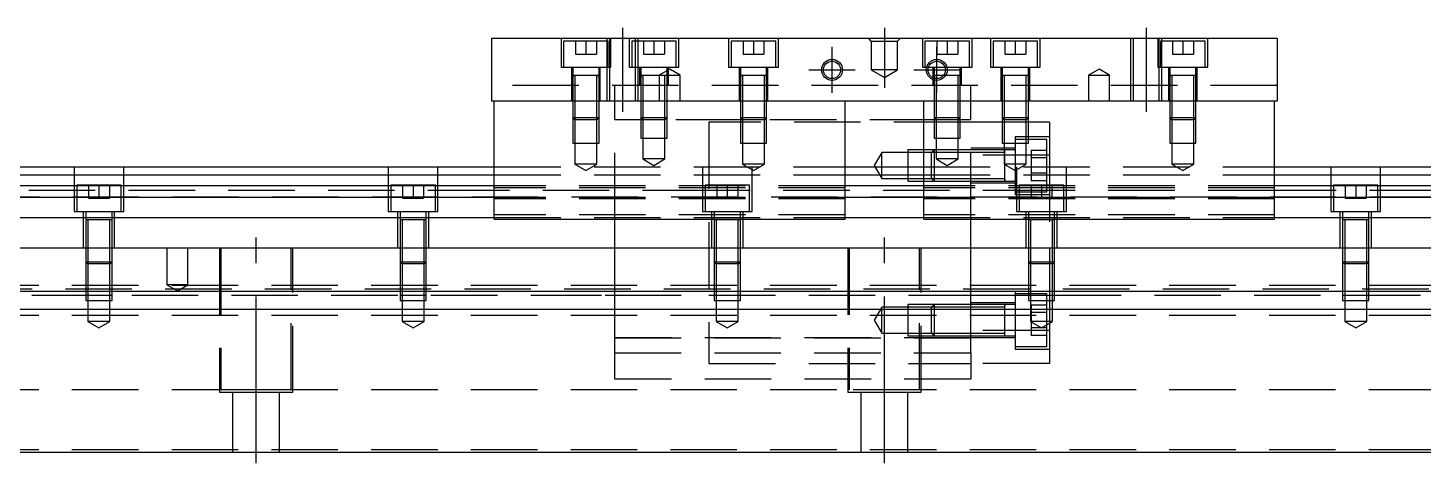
# Model space of a CAD drawing. Extents: x -20 to 1046, y -278 to 102.
# Drawn here: x 246.4 to 512.9, y -239 to -156 of the extents above; entities that cross this region are included whole.
import ezdxf

# ---------------------------------------------------------------- set-up
doc = ezdxf.new("R2010")
doc.units = 0
doc.linetypes.add('CENTER', pattern=[50.8, 31.75, -6.35, 6.35, -6.35])
doc.linetypes.add('DASHED', pattern=[19.05, 12.7, -6.35])
doc.layers.get('0').update_dxf_attribs({"linetype": 'CONTINUOUS'})
doc.layers.add('CENTER', color=1, linetype='CENTER')

msp = doc.modelspace()

# ---------------------------------------------------------------- linework, layer by layer
at = {"color": 7, "linetype": 'CONTINUOUS'}
for p, q in [((485, -158.03), (335, -158.03)), ((335, -158.03), (335, -170.03)), ((485, -158.03), (485, -170.03)), ((419.9, -165.13), (419.9, -165.676966)), ((421.67033, -165.13), (421.229838, -165.13)), ((419.9, -165.676966), (419.9, -166.027498)), ((485, -170.03), (335, -170.03)), ((335.5, -192.53), (335.5, -170.03)), ((402.5, -192.53), (402.5, -170.03)), ((417.5, -192.53), (417.5, -170.03)), ((484.5, -192.53), (484.5, -170.03)), ((0, -182.53), (335.5, -182.53)), ((402.5, -182.53), (417.5, -182.53)), ((484.5, -182.53), (820, -182.53)), ((0, -184.069608), (335.5, -184.069608)), ((335.5, -186.15154), (0, -186.15154)), ((402.5, -184.069608), (417.5, -184.069608)), ((417.5, -186.15154), (402.5, -186.15154)), ((484.5, -184.069608), (820, -184.069608)), ((820, -186.15154), (484.5, -186.15154)), ((335.5, -188.366666), (0, -188.366666)), ((417.5, -188.366666), (402.5, -188.366666)), ((820, -188.366666), (484.5, -188.366666)), ((0, -192.211934), (335.5, -192.211934)), ((335.5, -192.53), (402.5, -192.53)), ((402.5, -192.211934), (417.5, -192.211934)), ((417.5, -192.53), (484.5, -192.53)), ((484.5, -192.211934), (820, -192.211934)), ((820, -198.03), (0, -198.03)), ((820, -206.33), (0, -206.33)), ((820, -209.73), (0, -209.73)), ((820, -237.03), (0, -237.03))]:
    msp.add_line(p, q, dxfattribs=at)
at = {"color": 3, "linetype": 'DASHED'}
for p, q in [((348.25, -158.03), (348.25, -163.53)), ((357.25, -158.53), (348.75, -158.53)), ((348.75, -158.53), (348.75, -163.53)), ((351, -158.53), (351, -161.03)), ((353, -158.53), (353, -161.03)), ((355, -158.53), (355, -161.03)), ((357.000006, -158.03), (357.000006, -170.03)), ((357.25, -163.53), (357.25, -158.53)), ((357.5, -158.03), (357.5, -170.03)), ((357.75, -163.53), (357.75, -158.03)), ((361.25, -158.03), (361.25, -163.53)), ((362.999994, -158.53), (361.75, -158.53)), ((361.75, -158.53), (361.75, -163.53)), ((362.5, -170.03), (362.5, -158.03)), ((362.999994, -170.03), (362.999994, -158.03)), ((370.25, -158.53), (362.999994, -158.53)), ((364, -158.53), (364, -161.03)), ((366, -158.53), (366, -161.03)), ((368, -158.53), (368, -161.03)), ((370.25, -163.53), (370.25, -158.53)), ((370.75, -163.53), (370.75, -158.03)), ((380.25, -158.03), (380.25, -163.53)), ((389.25, -158.53), (380.75, -158.53)), ((380.75, -158.53), (380.75, -163.53)), ((383, -158.53), (383, -161.03)), ((385, -158.53), (385, -161.03)), ((387, -158.53), (387, -161.03)), ((389.25, -163.53), (389.25, -158.53)), ((389.75, -163.53), (389.75, -158.03)), ((407.5, -158.53), (407, -158.03)), ((407.5, -158.53), (407.5, -164.03)), ((407.5, -158.53), (412.5, -158.53)), ((412.5, -158.53), (413, -158.03)), ((412.5, -164.03), (412.5, -158.53)), ((417.25, -158.03), (417.25, -163.53)), ((426.25, -158.53), (417.75, -158.53)), ((417.75, -158.53), (417.75, -163.53)), ((420, -158.53), (420, -161.03)), ((422, -158.53), (422, -161.03)), ((424, -158.53), (424, -161.03)), ((426.25, -163.53), (426.25, -158.53)), ((426.75, -163.53), (426.75, -158.03)), ((430.25, -158.03), (430.25, -163.53)), ((439.25, -158.53), (430.75, -158.53)), ((430.75, -158.53), (430.75, -163.53)), ((433, -158.53), (433, -161.03)), ((435, -158.53), (435, -161.03)), ((437, -158.53), (437, -161.03)), ((439.25, -163.53), (439.25, -158.53)), ((439.75, -163.53), (439.75, -158.03)), ((457.000006, -158.03), (457.000006, -170.03)), ((457.5, -158.03), (457.5, -170.03)), ((462.25, -158.03), (462.25, -163.53)), ((462.5, -170.03), (462.5, -158.03)), ((471.25, -158.53), (462.75, -158.53)), ((462.75, -158.53), (462.75, -163.53)), ((462.999994, -170.03), (462.999994, -158.03)), ((465, -158.53), (465, -161.03)), ((467, -158.53), (467, -161.03)), ((469, -158.53), (469, -161.03)), ((471.25, -163.53), (471.25, -158.53)), ((471.75, -163.53), (471.75, -158.03)), ((351, -161.03), (353, -161.03)), ((353, -161.03), (355, -161.03)), ((364, -161.03), (366, -161.03)), ((366, -161.03), (368, -161.03)), ((383, -161.03), (385, -161.03)), ((385, -161.03), (387, -161.03)), ((420, -161.03), (422, -161.03)), ((422, -161.03), (424, -161.03)), ((433, -161.03), (435, -161.03)), ((435, -161.03), (437, -161.03)), ((465, -161.03), (467, -161.03)), ((467, -161.03), (469, -161.03)), ((348.25, -163.53), (357.75, -163.53)), ((350.25, -163.53), (350.25, -170.03)), ((350.5, -163.53), (350.5, -165.13)), ((350.5, -165.125), (350.5, -165.13)), ((350.5, -165.13), (350.757448, -165.13)), ((350.757468, -165.13), (350.5, -165.13)), ((350.5, -165.13), (350.5, -165.135)), ((350.5, -165.13), (350.5, -170.02998)), ((355.242552, -165.13), (350.757468, -165.13)), ((350.9, -165.13), (350.9, -170.02998)), ((355.1, -170.02998), (355.1, -165.13)), ((355.5, -165.13), (355.242552, -165.13)), ((355.242602, -165.13), (355.5, -165.13)), ((355.5, -165.13), (355.5, -163.53)), ((355.5, -165.13), (355.5, -165.125)), ((355.5, -165.135), (355.5, -165.13)), ((355.5, -170.02998), (355.5, -165.13)), ((355.75, -170.03), (355.75, -163.53)), ((361.25, -163.53), (370.75, -163.53)), ((363.25, -163.53), (363.25, -167.03)), ((363.5, -163.53), (363.5, -165.13)), ((363.5, -165.125), (363.5, -165.13)), ((363.5, -165.13), (363.757448, -165.13)), ((363.757468, -165.13), (363.5, -165.13)), ((363.5, -165.13), (363.5, -165.135)), ((363.5, -165.13), (363.5, -167.02998)), ((368.5, -165.13), (363.757468, -165.13)), ((363.9, -165.13), (363.9, -167.02998)), ((369, -163.8753), (367, -165.03)), ((367, -165.03), (369, -165.03)), ((367, -165.03), (367, -170.03)), ((368.1, -167.02998), (368.1, -165.13)), ((368.5, -165.13), (368.5, -163.53)), ((368.5, -165.13), (368.5, -165.125)), ((368.5, -165.135), (368.5, -165.13)), ((368.5, -167.02998), (368.5, -165.13)), ((368.75, -167.03), (368.75, -163.53)), ((371, -165.03), (369, -163.8753)), ((369, -165.03), (371, -165.03)), ((371, -170.03), (371, -165.03)), ((380.25, -163.53), (389.75, -163.53)), ((382.25, -163.53), (382.25, -170.03)), ((382.5, -163.53), (382.5, -165.13)), ((382.5, -165.125), (382.5, -165.13)), ((382.5, -165.13), (382.757448, -165.13)), ((382.757468, -165.13), (382.5, -165.13)), ((382.5, -165.13), (382.5, -170.02998)), ((382.5, -165.13), (382.5, -165.135)), ((387.242552, -165.13), (382.757468, -165.13)), ((382.9, -165.13), (382.9, -170.02998)), ((387.1, -170.02998), (387.1, -165.13)), ((387.5, -165.13), (387.242552, -165.13)), ((387.242602, -165.13), (387.5, -165.13)), ((387.5, -165.13), (387.5, -163.53)), ((387.5, -165.13), (387.5, -165.125)), ((387.5, -170.02998), (387.5, -165.13)), ((387.5, -165.135), (387.5, -165.13)), ((387.75, -170.03), (387.75, -163.53)), ((412.5, -164.03), (407.5, -164.03)), ((407.5, -164.03), (410, -165.473376)), ((410, -165.473376), (412.5, -164.03)), ((417.25, -163.53), (426.75, -163.53)), ((419.25, -163.53), (419.25, -167.03)), ((419.5, -163.53), (419.5, -165.13)), ((419.5, -165.125), (419.5, -165.13)), ((419.757468, -165.13), (419.5, -165.13)), ((419.5, -165.13), (419.5, -165.135)), ((419.5, -165.13), (419.5, -165.602418)), ((421.229562, -165.13), (419.757468, -165.13)), ((421.669968, -165.13), (421.229562, -165.13)), ((424.242552, -165.13), (421.669968, -165.13)), ((424.1, -167.02998), (424.1, -165.13)), ((424.5, -165.13), (424.242552, -165.13)), ((424.5, -165.13), (424.5, -163.53)), ((424.5, -165.13), (424.5, -165.125)), ((424.5, -165.135), (424.5, -165.13)), ((424.5, -167.02998), (424.5, -165.13)), ((424.75, -167.03), (424.75, -163.53)), ((430.25, -163.53), (439.75, -163.53)), ((432.25, -163.53), (432.25, -170.03)), ((432.5, -163.53), (432.5, -165.13)), ((432.5, -165.125), (432.5, -165.13)), ((432.5, -165.13), (432.757448, -165.13)), ((432.757468, -165.13), (432.5, -165.13)), ((432.5, -165.13), (432.5, -165.135)), ((432.5, -165.13), (432.5, -170.02998)), ((437.242552, -165.13), (432.757468, -165.13)), ((432.9, -165.13), (432.9, -170.02998)), ((437.1, -170.02998), (437.1, -165.13)), ((437.5, -165.13), (437.242552, -165.13)), ((437.242602, -165.13), (437.5, -165.13)), ((437.5, -165.13), (437.5, -163.53)), ((437.5, -165.13), (437.5, -165.125)), ((437.5, -165.135), (437.5, -165.13)), ((437.5, -170.02998), (437.5, -165.13)), ((437.75, -170.03), (437.75, -163.53)), ((451, -163.8753), (449, -165.03)), ((449, -165.03), (451, -165.03)), ((449, -165.03), (449, -170.03)), ((453, -165.03), (451, -163.8753)), ((451, -165.03), (453, -165.03)), ((453, -170.03), (453, -165.03)), ((462.25, -163.53), (471.75, -163.53)), ((464.25, -163.53), (464.25, -170.03)), ((464.5, -163.53), (464.5, -165.13)), ((464.5, -165.125), (464.5, -165.13)), ((464.5, -165.13), (464.757448, -165.13)), ((464.757468, -165.13), (464.5, -165.13)), ((464.5, -165.13), (464.5, -165.135)), ((464.5, -165.13), (464.5, -170.02998)), ((469.242552, -165.13), (464.757468, -165.13)), ((464.9, -165.13), (464.9, -170.02998)), ((469.1, -170.02998), (469.1, -165.13)), ((469.5, -165.13), (469.242552, -165.13)), ((469.242602, -165.13), (469.5, -165.13)), ((469.5, -165.13), (469.5, -163.53)), ((469.5, -165.13), (469.5, -165.125)), ((469.5, -165.135), (469.5, -165.13)), ((469.5, -170.02998), (469.5, -165.13)), ((469.75, -170.03), (469.75, -163.53)), ((485, -167.03), (335, -167.03)), ((358.5, -170.03), (358.5, -167.03)), ((363.5, -167.03), (363.5, -173.13)), ((363.500006, -167.03), (363.500006, -173.13)), ((363.9, -167.03), (363.9, -173.53)), ((368.1, -173.53), (368.1, -167.03)), ((368.499994, -173.13), (368.499994, -167.03)), ((368.5, -173.13), (368.5, -167.03)), ((419.5, -165.602418), (419.5, -165.966492)), ((419.5, -165.966492), (419.5, -167.02998)), ((419.5, -167.03), (419.5, -173.13)), ((419.500006, -167.03), (419.500006, -173.13)), ((419.9, -166.027498), (419.9, -167.02998)), ((419.9, -167.03), (419.9, -173.53)), ((424.1, -170.03), (424.1, -167.03)), ((424.499994, -170.03), (424.499994, -167.03)), ((424.5, -170.03), (424.5, -167.03)), ((426.5, -170.03), (426.5, -167.03)), ((350.5, -170.03), (350.5, -173.13)), ((350.500006, -170.03), (350.500006, -173.130006)), ((350.9, -170.03), (350.9, -173.53)), ((355.1, -173.53), (355.1, -170.03)), ((355.499994, -173.130006), (355.499994, -170.03)), ((355.5, -173.13), (355.5, -170.03)), ((358.5, -192.53), (358.5, -170.03)), ((382.5, -170.03), (382.5, -173.13)), ((382.500006, -170.03), (382.500006, -173.130006)), ((382.9, -170.03), (382.9, -173.53)), ((387.1, -173.53), (387.1, -170.03)), ((387.499994, -173.130006), (387.499994, -170.03)), ((387.5, -173.13), (387.5, -170.03)), ((424.1, -173.53), (424.1, -170.03)), ((424.499994, -173.130006), (424.499994, -170.03)), ((424.5, -173.13), (424.5, -170.03)), ((426.5, -192.53), (426.5, -170.03)), ((432.5, -170.03), (432.5, -173.13)), ((432.500006, -170.03), (432.500006, -173.130006)), ((432.9, -170.03), (432.9, -173.53)), ((437.1, -173.53), (437.1, -170.03)), ((437.499994, -173.130006), (437.499994, -170.03)), ((437.5, -173.13), (437.5, -170.03)), ((464.5, -170.03), (464.5, -173.13)), ((464.500006, -170.03), (464.500006, -173.130006)), ((464.9, -170.03), (464.9, -173.53)), ((469.1, -173.53), (469.1, -170.03)), ((469.499994, -173.130006), (469.499994, -170.03)), ((469.5, -173.13), (469.5, -170.03)), ((350.5, -173.13), (355.5, -173.13)), ((350.5, -173.13), (350.9, -173.53)), ((350.500006, -173.13002), (350.500006, -178.03)), ((355.1, -173.53), (355.5, -173.13)), ((355.499994, -178.03), (355.499994, -173.13002)), ((363.5, -173.13), (368.5, -173.13)), ((363.5, -173.13), (363.9, -173.53)), ((363.500006, -173.13002), (363.500006, -177.03)), ((368.1, -173.53), (368.5, -173.13)), ((368.499994, -177.03), (368.499994, -173.13002)), ((382.5, -173.13), (387.5, -173.13)), ((382.5, -173.13), (382.9, -173.53)), ((382.500006, -173.13002), (382.500006, -178.03)), ((387.1, -173.53), (387.5, -173.13)), ((387.499994, -178.03), (387.499994, -173.13002)), ((419.5, -173.13), (424.5, -173.13)), ((419.5, -173.13), (419.9, -173.53)), ((419.500006, -173.13002), (419.500006, -177.03)), ((424.1, -173.53), (424.5, -173.13)), ((424.499994, -177.03), (424.499994, -173.13002)), ((432.5, -173.13), (437.5, -173.13)), ((432.5, -173.13), (432.9, -173.53)), ((432.500006, -173.13002), (432.500006, -178.03)), ((437.1, -173.53), (437.5, -173.13)), ((437.499994, -178.03), (437.499994, -173.13002)), ((464.5, -173.13), (469.5, -173.13)), ((464.5, -173.13), (464.9, -173.53)), ((464.500006, -173.13002), (464.500006, -178.03)), ((469.1, -173.53), (469.5, -173.13)), ((469.499994, -178.03), (469.499994, -173.13002)), ((355.1, -173.53), (350.9, -173.53)), ((350.9, -173.53002), (350.9, -178.03)), ((355.1, -178.03), (355.1, -173.53002)), ((363.9, -173.53), (358.5, -173.53)), ((368.1, -173.53), (363.9, -173.53)), ((363.9, -173.53002), (363.9, -177.03)), ((382.9, -173.53), (368.1, -173.53)), ((368.1, -177.03), (368.1, -173.53002)), ((376.5, -174.03), (376.5, -220.03)), ((424.499994, -174.03), (376.5, -174.03)), ((387.1, -173.53), (382.9, -173.53)), ((382.9, -173.53002), (382.9, -178.03)), ((419.9, -173.53), (387.1, -173.53)), ((387.1, -178.03), (387.1, -173.53002)), ((424.1, -173.53), (419.9, -173.53)), ((419.9, -173.53002), (419.9, -177.03)), ((426.5, -173.53), (424.1, -173.53)), ((424.1, -177.03), (424.1, -173.53002)), ((426.5, -174.03), (424.499994, -174.03)), ((432.500006, -174.03), (426.5, -174.03)), ((437.499994, -174.03), (432.500006, -174.03)), ((437.1, -173.53), (432.9, -173.53)), ((432.9, -173.53002), (432.9, -178.03)), ((437.1, -178.03), (437.1, -173.53002)), ((441.5, -174.03), (437.499994, -174.03)), ((441.5, -174.03), (441.5, -180.2968)), ((469.1, -173.53), (464.9, -173.53)), ((464.9, -173.53002), (464.9, -178.03)), ((469.1, -178.03), (469.1, -173.53002)), ((350.500006, -178.03), (355.499994, -178.03)), ((350.9, -178.03), (350.9, -182.03)), ((355.1, -182.03), (355.1, -178.03)), ((363.500006, -177.03), (368.499994, -177.03)), ((363.9, -177.03), (363.9, -181.03)), ((368.1, -181.03), (368.1, -177.03)), ((382.500006, -178.03), (387.499994, -178.03)), ((382.9, -178.03), (382.9, -182.03)), ((387.1, -182.03), (387.1, -178.03)), ((419.500006, -177.03), (424.499994, -177.03)), ((419.9, -177.03), (419.9, -181.03)), ((424.1, -181.03), (424.1, -177.03)), ((432.500006, -178.03), (437.499994, -178.03)), ((432.9, -178.03), (432.9, -182.03)), ((435, -176.78), (435, -187.78)), ((441.5, -176.78), (435, -176.78)), ((437.499994, -177.28), (435, -177.28)), ((437.1, -182.03), (437.1, -178.03)), ((441, -177.28), (437.499994, -177.28)), ((441, -187.28), (441, -177.28)), ((464.500006, -178.03), (469.499994, -178.03)), ((464.9, -178.03), (464.9, -182.03)), ((469.1, -182.03), (469.1, -178.03)), ((368.1, -181.03), (363.9, -181.03)), ((363.9, -181.03), (366, -182.242436)), ((366, -182.242436), (368.1, -181.03)), ((409.5, -179.78), (408.056624, -182.28)), ((409.5, -184.78), (409.5, -179.78)), ((414.5, -179.78), (409.5, -179.78)), ((414.5, -179.280006), (414.5, -185.279994)), ((419.49998, -179.280006), (414.5, -179.280006)), ((418.99998, -179.78), (414.5, -179.78)), ((419.5, -179.28), (419, -179.78)), ((419, -184.78), (419, -179.78)), ((426.5, -179.78), (419, -179.78)), ((419.5, -179.28), (419.5, -185.28)), ((426.5, -179.28), (419.5, -179.28)), ((426.5, -179.280006), (419.5, -179.280006)), ((424.1, -181.03), (419.9, -181.03)), ((419.9, -181.03), (422, -182.242436)), ((422, -182.242436), (424.1, -181.03)), ((435, -178.98), (426.5, -178.98)), ((441.5, -180.2968), (426.5, -180.2968)), ((433.005, -179.28), (426.50002, -179.28)), ((433, -179.78), (426.50002, -179.78)), ((435, -179.28), (432.995, -179.28)), ((433, -179.78), (433, -179.279994)), ((433, -182.28), (433, -179.279994)), ((433, -185.280006), (433, -179.279994)), ((433, -184.78), (433, -179.78)), ((438, -179.393248), (438, -180.836624)), ((441, -179.393248), (438, -179.393248)), ((441, -180.836624), (438, -180.836624)), ((438, -180.836624), (438, -183.723376)), ((441.5, -180.2968), (441.5, -198.03)), ((255.25, -182.53), (255.25, -191.03)), ((264.75, -191.03), (264.75, -182.53)), ((315.25, -182.53), (315.25, -191.03)), ((324.75, -191.03), (324.75, -182.53)), ((335.5, -182.53), (402.5, -182.53)), ((355.1, -182.03), (350.9, -182.03)), ((350.9, -182.03), (353, -183.242436)), ((353, -183.242436), (355.1, -182.03)), ((375.25, -182.53), (375.25, -191.03)), ((387.1, -182.03), (382.9, -182.03)), ((382.9, -182.03), (385, -183.242436)), ((384.75, -191.03), (384.75, -182.53)), ((385, -183.242436), (387.1, -182.03)), ((408.056624, -182.28), (409.5, -184.78)), ((417.5, -182.53), (484.5, -182.53)), ((437.1, -182.03), (432.9, -182.03)), ((432.9, -182.03), (435, -183.242436)), ((433, -184.930204), (433, -182.031394)), ((435, -183.242436), (437.1, -182.03)), ((435.25, -182.53), (435.25, -191.03)), ((441, -183.723376), (438, -183.723376)), ((438, -183.723376), (438, -185.166752)), ((444.75, -191.03), (444.75, -182.53)), ((469.1, -182.03), (464.9, -182.03)), ((464.9, -182.03), (467, -183.242436)), ((467, -183.242436), (469.1, -182.03)), ((495.25, -182.53), (495.25, -191.03)), ((504.75, -191.03), (504.75, -182.53)), ((264.25, -186.03), (255.75, -186.03)), ((255.75, -186.03), (255.75, -191.03)), ((258, -186.03), (258, -188.53)), ((260, -186.03), (260, -188.53)), ((262, -186.03), (262, -188.53)), ((264.25, -191.03), (264.25, -186.03)), ((324.25, -186.03), (315.75, -186.03)), ((315.75, -186.03), (315.75, -191.03)), ((318, -186.03), (318, -188.53)), ((320, -186.03), (320, -188.53)), ((322, -186.03), (322, -188.53)), ((324.25, -191.03), (324.25, -186.03)), ((335.5, -184.069608), (402.5, -184.069608)), ((402.5, -186.15154), (335.5, -186.15154)), ((384.25, -186.03), (375.75, -186.03)), ((375.75, -186.03), (375.75, -191.03)), ((378, -186.03), (378, -188.53)), ((380, -186.03), (380, -188.53)), ((382, -186.03), (382, -188.53)), ((384.25, -191.03), (384.25, -186.03)), ((409.5, -184.78), (414.5, -184.78)), ((414.5, -184.78), (418.99998, -184.78)), ((414.5, -185.279994), (419.49998, -185.279994)), ((417.5, -184.069608), (484.5, -184.069608)), ((484.5, -186.15154), (417.5, -186.15154)), ((419, -184.78), (419.5, -185.28)), ((419, -184.78), (426.5, -184.78)), ((419.5, -185.279994), (426.5, -185.279994)), ((419.5, -185.28), (426.5, -185.28)), ((426.5, -185.58), (435, -185.58)), ((426.50002, -184.78), (433, -184.78)), ((426.50002, -185.28), (433.005, -185.28)), ((432.995, -185.28), (435, -185.28)), ((433, -185.280006), (433, -184.78)), ((433, -185.28), (433, -184.930204)), ((433, -184.930204), (433, -185.28)), ((444.25, -186.03), (435.75, -186.03)), ((435.75, -186.03), (435.75, -191.03)), ((441, -185.166752), (438, -185.166752)), ((438, -186.03), (438, -188.53)), ((440, -186.03), (440, -188.53)), ((442, -186.03), (442, -188.53)), ((444.25, -191.03), (444.25, -186.03)), ((504.25, -186.03), (495.75, -186.03)), ((495.75, -186.03), (495.75, -191.03)), ((498, -186.03), (498, -188.53)), ((500, -186.03), (500, -188.53)), ((502, -186.03), (502, -188.53)), ((504.25, -191.03), (504.25, -186.03)), ((763, -188.28), (25, -188.28)), ((335.5, -187.03), (28, -187.03)), ((258, -188.53), (260, -188.53)), ((260, -188.53), (262, -188.53)), ((318, -188.53), (320, -188.53)), ((320, -188.53), (322, -188.53)), ((402.5, -186.55668), (335.5, -186.55668)), ((376.49998, -187.03), (335.5, -187.03)), ((402.5, -188.366666), (335.5, -188.366666)), ((402.5, -188.61), (335.5, -188.61)), ((441.5, -187.03), (376.5, -187.03)), ((378, -188.53), (380, -188.53)), ((380, -188.53), (382, -188.53)), ((484.5, -186.55668), (417.5, -186.55668)), ((484.5, -188.366666), (417.5, -188.366666)), ((484.5, -188.61), (417.5, -188.61)), ((435, -187.28), (441, -187.28)), ((435, -187.78), (441.5, -187.78)), ((438, -188.53), (440, -188.53)), ((440, -188.53), (442, -188.53)), ((484.5, -187.03), (441.50002, -187.03)), ((763, -187.03), (484.5, -187.03)), ((498, -188.53), (500, -188.53)), ((500, -188.53), (502, -188.53)), ((255.25, -191.03), (264.75, -191.03)), ((257, -191.03), (257, -198.03)), ((257.5, -191.03), (257.5, -192.63)), ((262.5, -192.63), (262.5, -191.03)), ((263, -198.03), (263, -191.03)), ((315.25, -191.03), (324.75, -191.03)), ((317, -191.03), (317, -198.03)), ((317.5, -191.03), (317.5, -192.63)), ((322.5, -192.63), (322.5, -191.03)), ((323, -198.03), (323, -191.03)), ((402.5, -191.707372), (335.5, -191.707372)), ((375.25, -191.03), (384.75, -191.03)), ((377, -191.03), (377, -198.03)), ((377.5, -191.03), (377.5, -192.63)), ((382.5, -192.63), (382.5, -191.03)), ((383, -198.03), (383, -191.03)), ((484.5, -191.707372), (417.5, -191.707372)), ((435.25, -191.03), (444.75, -191.03)), ((437, -191.03), (437, -198.03)), ((437.5, -191.03), (437.5, -192.63)), ((442.5, -192.63), (442.5, -191.03)), ((443, -198.03), (443, -191.03)), ((495.25, -191.03), (504.75, -191.03)), ((497, -191.03), (497, -198.03)), ((497.5, -191.03), (497.5, -192.63)), ((502.5, -192.63), (502.5, -191.03)), ((503, -198.03), (503, -191.03)), ((257.5, -192.625), (257.5, -192.63)), ((257.757468, -192.63), (257.5, -192.63)), ((257.5, -192.63), (257.5, -198.02998)), ((257.5, -192.63), (257.5, -192.635)), ((262.242552, -192.63), (257.757468, -192.63)), ((257.9, -192.63), (257.9, -198.02998)), ((262.1, -198.02998), (262.1, -192.63)), ((262.5, -192.63), (262.242552, -192.63)), ((262.5, -192.63), (262.5, -192.625)), ((262.5, -198.02998), (262.5, -192.63)), ((262.5, -192.635), (262.5, -192.63)), ((317.5, -192.625), (317.5, -192.63)), ((317.757468, -192.63), (317.5, -192.63)), ((317.5, -192.63), (317.5, -198.02998)), ((317.5, -192.63), (317.5, -192.635)), ((322.242552, -192.63), (317.757468, -192.63)), ((317.9, -192.63), (317.9, -198.02998)), ((322.1, -198.02998), (322.1, -192.63)), ((322.5, -192.63), (322.242552, -192.63)), ((322.5, -192.63), (322.5, -192.625)), ((322.5, -198.02998), (322.5, -192.63)), ((322.5, -192.635), (322.5, -192.63)), ((335.5, -192.211934), (402.5, -192.211934)), ((358.5, -198.03), (358.5, -192.53)), ((377.5, -192.625), (377.5, -192.63)), ((377.757468, -192.63), (377.5, -192.63)), ((377.5, -192.63), (377.5, -198.02998)), ((377.5, -192.63), (377.5, -192.635)), ((382.242552, -192.63), (377.757468, -192.63)), ((377.9, -192.63), (377.9, -198.02998)), ((382.1, -198.02998), (382.1, -192.63)), ((382.5, -192.63), (382.242552, -192.63)), ((382.5, -192.63), (382.5, -192.625)), ((382.5, -198.02998), (382.5, -192.63)), ((382.5, -192.635), (382.5, -192.63)), ((417.5, -192.211934), (484.5, -192.211934)), ((426.5, -198.03), (426.5, -192.53)), ((437.5, -192.625), (437.5, -192.63)), ((437.757468, -192.63), (437.5, -192.63)), ((437.5, -192.63), (437.5, -198.02998)), ((437.5, -192.63), (437.5, -192.635)), ((442.242552, -192.63), (437.757468, -192.63)), ((437.9, -192.63), (437.9, -198.02998)), ((442.1, -198.02998), (442.1, -192.63)), ((442.5, -192.63), (442.242552, -192.63)), ((442.5, -192.63), (442.5, -192.625)), ((442.5, -198.02998), (442.5, -192.63)), ((442.5, -192.635), (442.5, -192.63)), ((497.5, -192.625), (497.5, -192.63)), ((497.757468, -192.63), (497.5, -192.63)), ((497.5, -192.63), (497.5, -198.02998)), ((497.5, -192.63), (497.5, -192.635)), ((502.242552, -192.63), (497.757468, -192.63)), ((497.9, -192.63), (497.9, -198.02998)), ((502.1, -198.02998), (502.1, -192.63)), ((502.5, -192.63), (502.242552, -192.63)), ((502.5, -192.63), (502.5, -192.625)), ((502.5, -198.02998), (502.5, -192.63)), ((502.5, -192.635), (502.5, -192.63)), ((257.5, -198.03), (257.5, -200.63)), ((257.500006, -198.03), (257.500006, -200.630006)), ((257.9, -198.03), (257.9, -201.03)), ((262.1, -201.03), (262.1, -198.03)), ((262.499994, -200.630006), (262.499994, -198.03)), ((262.5, -200.63), (262.5, -198.03)), ((273, -198.03), (273, -205.03)), ((277, -205.03), (277, -198.03)), ((283, -198.03), (283, -225.53)), ((283.291796, -198.03), (283.291796, -225.03)), ((296.708204, -225.03), (296.708204, -198.03)), ((297, -225.53), (297, -198.03)), ((317.5, -198.03), (317.5, -200.63)), ((317.500006, -198.03), (317.500006, -200.630006)), ((317.9, -198.03), (317.9, -201.03)), ((322.1, -201.03), (322.1, -198.03)), ((322.499994, -200.630006), (322.499994, -198.03)), ((322.5, -200.63), (322.5, -198.03)), ((358.5, -206.33), (358.5, -198.03)), ((377.5, -198.03), (377.5, -200.63)), ((377.500006, -198.03), (377.500006, -200.630006)), ((377.9, -198.03), (377.9, -201.03)), ((382.1, -201.03), (382.1, -198.03)), ((382.499994, -200.630006), (382.499994, -198.03)), ((382.5, -200.63), (382.5, -198.03)), ((403, -198.03), (403, -225.53)), ((403.291796, -198.03), (403.291796, -225.03)), ((416.708204, -225.03), (416.708204, -198.03)), ((417, -225.53), (417, -198.03)), ((426.5, -206.33), (426.5, -198.03)), ((437.5, -198.03), (437.5, -200.63)), ((437.500006, -198.03), (437.500006, -200.630006)), ((437.9, -198.03), (437.9, -201.03)), ((441.5, -198.03), (441.5, -201.03)), ((442.1, -201.03), (442.1, -198.03)), ((442.499994, -200.630006), (442.499994, -198.03)), ((442.5, -200.63), (442.5, -198.03)), ((497.5, -198.03), (497.5, -200.63)), ((497.500006, -198.03), (497.500006, -200.630006)), ((497.9, -198.03), (497.9, -201.03)), ((502.1, -201.03), (502.1, -198.03)), ((502.499994, -200.630006), (502.499994, -198.03)), ((502.5, -200.63), (502.5, -198.03)), ((257.5, -200.63), (262.5, -200.63)), ((257.5, -200.63), (257.9, -201.03)), ((257.500006, -200.63002), (257.500006, -206.33)), ((262.1, -201.03), (257.9, -201.03)), ((257.9, -201.03002), (257.9, -208.03)), ((262.1, -201.03), (262.5, -200.63)), ((262.1, -208.03), (262.1, -201.03002)), ((262.499994, -206.33), (262.499994, -200.63002)), ((317.5, -200.63), (322.5, -200.63)), ((317.5, -200.63), (317.9, -201.03)), ((317.500006, -200.63002), (317.500006, -206.33)), ((322.1, -201.03), (317.9, -201.03)), ((317.9, -201.03002), (317.9, -208.03)), ((322.1, -201.03), (322.5, -200.63)), ((322.1, -208.03), (322.1, -201.03002)), ((322.499994, -206.33), (322.499994, -200.63002)), ((377.5, -200.63), (382.5, -200.63)), ((377.5, -200.63), (377.9, -201.03)), ((377.500006, -200.63002), (377.500006, -206.33)), ((382.1, -201.03), (377.9, -201.03)), ((377.9, -201.03002), (377.9, -208.03)), ((382.1, -201.03), (382.5, -200.63)), ((382.1, -208.03), (382.1, -201.03002)), ((382.499994, -206.33), (382.499994, -200.63002)), ((437.5, -200.63), (442.5, -200.63)), ((437.5, -200.63), (437.9, -201.03)), ((437.500006, -200.63002), (437.500006, -206.33)), ((442.1, -201.03), (437.9, -201.03)), ((437.9, -201.03002), (437.9, -208.03)), ((441.5, -201.03), (441.5, -206.33)), ((442.1, -201.03), (442.5, -200.63)), ((442.1, -208.03), (442.1, -201.03002)), ((442.499994, -206.33), (442.499994, -200.63002)), ((497.5, -200.63), (502.5, -200.63)), ((497.5, -200.63), (497.9, -201.03)), ((497.500006, -200.63002), (497.500006, -206.33)), ((502.1, -201.03), (497.9, -201.03)), ((497.9, -201.03002), (497.9, -208.03)), ((502.1, -201.03), (502.5, -200.63)), ((502.1, -208.03), (502.1, -201.03002)), ((502.499994, -206.33), (502.499994, -200.63002)), ((277, -205.03), (273, -205.03)), ((273, -205.03), (275, -206.1847)), ((275, -206.1847), (277, -205.03)), ((820, -205.18), (0, -205.18)), ((25, -205.78), (763, -205.78)), ((56.708204, -207.03), (343.291796, -207.03)), ((257.500006, -206.33), (257.500006, -208.03)), ((257.500006, -207.03), (262.499994, -207.03)), ((262.499994, -208.03), (262.499994, -206.33)), ((317.500006, -206.33), (317.500006, -208.03)), ((317.500006, -207.03), (322.499994, -207.03)), ((322.499994, -208.03), (322.499994, -206.33)), ((343.291796, -207.03), (356.708204, -207.03)), ((356.708204, -207.03), (358.5, -207.03)), ((358.5, -209.73), (358.5, -206.33)), ((358.5, -207.03), (376.49998, -207.03)), ((376.5, -207.029994), (426.5, -207.029994)), ((376.5, -207.03), (426.5, -207.03)), ((377.500006, -206.33), (377.500006, -208.03)), ((377.500006, -207.03), (382.499994, -207.03)), ((382.499994, -208.03), (382.499994, -206.33)), ((426.5, -209.73), (426.5, -206.33)), ((426.5, -207.029994), (435, -207.029994)), ((426.5, -207.03), (435, -207.03)), ((435, -206.28), (435, -217.28)), ((441.5, -206.28), (435, -206.28)), ((437.500006, -206.78), (435, -206.78)), ((435, -207.029994), (437.500006, -207.029994)), ((435, -207.03), (437.500006, -207.03)), ((437.500006, -206.33), (437.500006, -208.03)), ((441, -206.78), (437.500006, -206.78)), ((437.500006, -207.029994), (441, -207.029994)), ((437.500006, -207.03), (441, -207.03)), ((437.500006, -207.03), (442.499994, -207.03)), ((441, -208.03), (441, -206.78)), ((441, -207.029994), (441.5, -207.029994)), ((441, -207.03), (441.5, -207.03)), ((441.5, -206.33), (441.5, -208.03)), ((441.50002, -207.03), (442.499994, -207.03)), ((442.499994, -208.03), (442.499994, -206.33)), ((442.499994, -207.03), (763.005, -207.03)), ((497.500006, -206.33), (497.500006, -208.03)), ((497.500006, -207.03), (502.499994, -207.03)), ((502.499994, -208.03), (502.499994, -206.33)), ((257.500006, -208.03), (262.499994, -208.03)), ((257.9, -208.03), (257.9, -212.03)), ((262.1, -212.03), (262.1, -208.03)), ((317.500006, -208.03), (322.499994, -208.03)), ((317.9, -208.03), (317.9, -212.03)), ((322.1, -212.03), (322.1, -208.03)), ((358.5, -218.03), (358.5, -209.73)), ((377.500006, -208.03), (382.499994, -208.03)), ((377.9, -208.03), (377.9, -212.03)), ((382.1, -212.03), (382.1, -208.03)), ((409.5, -209.28), (408.056624, -211.78)), ((409.5, -214.28), (409.5, -209.28)), ((414.5, -209.28), (409.5, -209.28)), ((414.5, -208.780006), (414.5, -214.779994)), ((419.49998, -208.780006), (414.5, -208.780006)), ((418.99998, -209.28), (414.5, -209.28)), ((419.5, -208.78), (419, -209.28)), ((419, -214.28), (419, -209.28)), ((426.5, -209.28), (419, -209.28)), ((419.5, -208.78), (419.5, -214.78)), ((426.5, -208.78), (419.5, -208.78)), ((426.5, -208.780006), (419.5, -208.780006)), ((435, -208.48), (426.5, -208.48)), ((426.5, -218.03), (426.5, -209.73)), ((433.005, -208.78), (426.50002, -208.78)), ((433, -209.28), (426.50002, -209.28)), ((435, -208.78), (432.995, -208.78)), ((433, -208.78), (433, -209.12965)), ((433, -209.129602), (433, -208.78)), ((433, -208.78), (433, -209.12965)), ((433, -209.129602), (433, -208.78)), ((433, -209.72965), (433, -209.129602)), ((433, -209.73), (433, -209.28)), ((433, -211.61996), (433, -209.72965)), ((437.500006, -208.03), (442.499994, -208.03)), ((437.9, -208.03), (437.9, -212.03)), ((438, -208.893248), (438, -210.336624)), ((441, -208.893248), (438, -208.893248)), ((441, -210.336624), (438, -210.336624)), ((438, -210.336624), (438, -213.223376)), ((441, -209.73), (441, -208.03)), ((441, -216.78), (441, -209.73)), ((441.5, -208.03), (441.5, -209.73)), ((441.5, -209.73), (441.5, -213.7632)), ((442.1, -212.03), (442.1, -208.03)), ((497.500006, -208.03), (502.499994, -208.03)), ((497.9, -208.03), (497.9, -212.03)), ((502.1, -212.03), (502.1, -208.03)), ((820, -210.88), (0, -210.88)), ((262.1, -212.03), (257.9, -212.03)), ((257.9, -212.03), (260, -213.242436)), ((260, -213.242436), (262.1, -212.03)), ((322.1, -212.03), (317.9, -212.03)), ((317.9, -212.03), (320, -213.242436)), ((320, -213.242436), (322.1, -212.03)), ((382.1, -212.03), (377.9, -212.03)), ((377.9, -212.03), (380, -213.242436)), ((380, -213.242436), (382.1, -212.03)), ((408.056624, -211.78), (409.5, -214.28)), ((433, -214.430204), (433, -211.61996)), ((442.1, -212.03), (437.9, -212.03)), ((437.9, -212.03), (440, -213.242436)), ((440, -213.242436), (442.1, -212.03)), ((502.1, -212.03), (497.9, -212.03)), ((497.9, -212.03), (500, -213.242436)), ((500, -213.242436), (502.1, -212.03)), ((358.5, -215.120052), (426.5, -215.120052)), ((426.5, -215.120052), (358.5, -215.120052)), ((409.5, -214.28), (414.5, -214.28)), ((414.5, -214.28), (418.99998, -214.28)), ((414.5, -214.779994), (419.49998, -214.779994)), ((419, -214.28), (426.5, -214.28)), ((419, -214.28), (419.5, -214.78)), ((419.5, -214.779994), (426.5, -214.779994)), ((419.5, -214.78), (426.5, -214.78)), ((441.5, -213.7632), (426.5, -213.7632)), ((426.5, -215.08), (435, -215.08)), ((426.50002, -214.28), (433, -214.28)), ((426.50002, -214.78), (433, -214.78)), ((432.995, -214.78), (433, -214.78)), ((433, -214.780006), (433, -214.28)), ((433, -214.78), (433, -214.430204)), ((433, -214.78), (435, -214.78)), ((433, -214.78), (433.005, -214.78)), ((441, -213.223376), (438, -213.223376)), ((438, -213.223376), (438, -214.666752)), ((441, -214.666752), (438, -214.666752)), ((441.5, -213.7632), (441.5, -220.03)), ((358.5, -218.03), (426.5, -218.03)), ((358.5, -223.03), (358.5, -218.03)), ((426.5, -218.03), (426.5, -223.03)), ((435, -216.78), (441, -216.78)), ((435, -217.28), (441.5, -217.28)), ((376.5, -220.03), (426.5, -220.03)), ((441.5, -220.03), (426.5, -220.03)), ((426.5, -223.03), (358.5, -223.03)), ((820, -225.03), (0, -225.03)), ((283, -225.53), (290, -225.53)), ((296.708204, -225.03), (283.291796, -225.03)), ((285.5, -225.53), (285.5, -237.03)), ((290, -225.53), (297, -225.53)), ((294.5, -237.03), (294.5, -225.53)), ((403, -225.53), (410, -225.53)), ((416.708204, -225.03), (403.291796, -225.03)), ((405.5, -225.53), (405.5, -237.03)), ((410, -225.53), (417, -225.53)), ((414.5, -237.03), (414.5, -225.53)), ((820, -236.53), (6.499992, -236.53))]:
    msp.add_line(p, q, dxfattribs=at)
at = {"color": 3, "linetype": 'CONTINUOUS'}
for centre in [(400, -164.03), (420, -164.03)]:
    msp.add_circle(centre, 2, dxfattribs=at)
at = {"color": 7, "linetype": 'CONTINUOUS'}
for centre in [(400, -164.03), (420, -164.03)]:
    msp.add_circle(centre, 1.65, dxfattribs=at)
at = {"layer": 'CENTER', "color": 1, "linetype": 'CENTER'}
for p, q in [((360, -156.03), (360, -172.03)), ((410, -156.03), (410, -167.473376)), ((460, -156.03), (460, -172.03)), ((400, -168.43), (400, -159.63)), ((420, -168.43), (420, -159.63)), ((395.6, -164.03), (404.4, -164.03)), ((415.6, -164.03), (424.4, -164.03)), ((290, -239.03), (290, -196.03)), ((410, -239.03), (410, -196.03))]:
    msp.add_line(p, q, dxfattribs=at)

doc.saveas('drawing.dxf')
